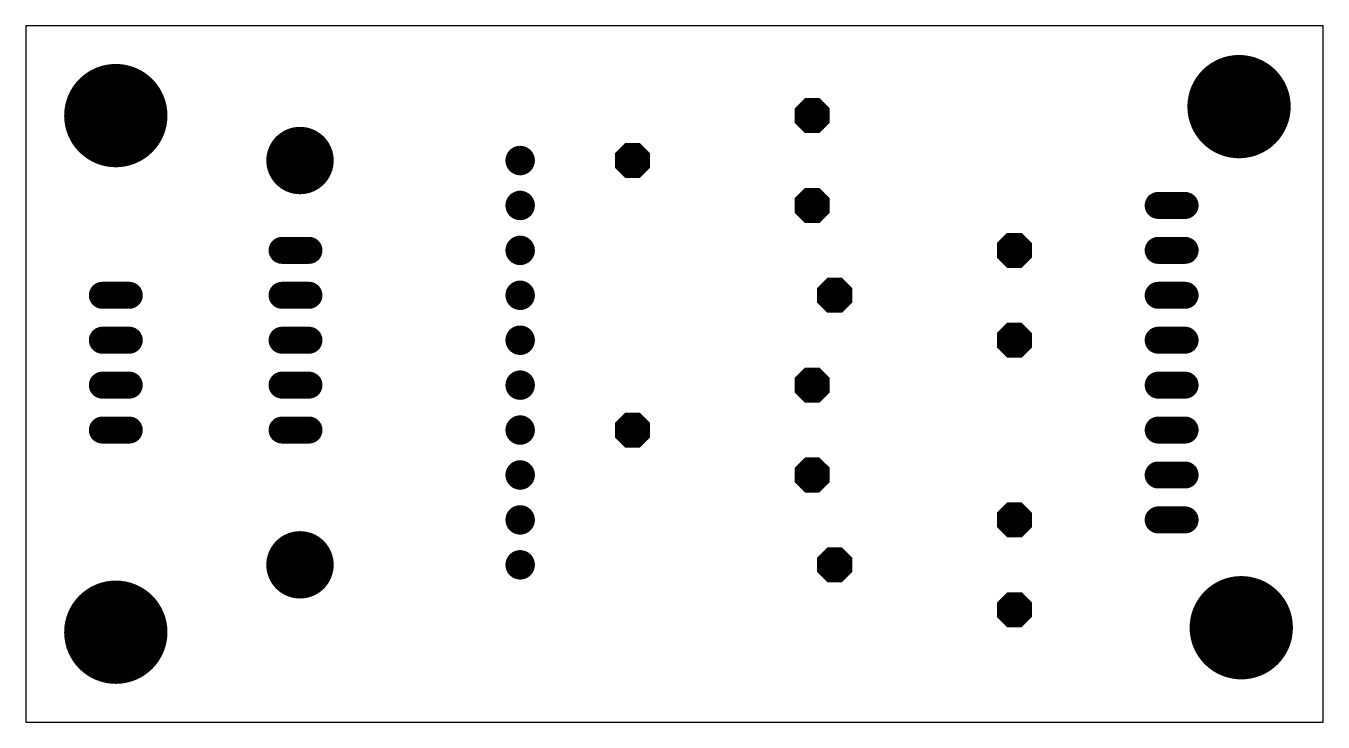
# Model space of a CAD drawing. Extents: x 25.4 to 98.7, y 48.3 to 87.6.
import ezdxf

# ---------------------------------------------------------------- set-up
doc = ezdxf.new("R2010")
doc.units = 0
doc.layers.add('17', color=110, linetype='CONTINUOUS')
doc.layers.add('20', color=31, linetype='CONTINUOUS')

# ---------------------------------------------------------------- blocks, each defined once
blk = doc.blocks.new('ROUNDP')
at = {"const_width": 0.5}
blk.add_lwpolyline([(0, -0.25, 1), (0, 0.25, 1), (0, -0.25)], format="xyb", dxfattribs=at)
blk = doc.blocks.new('LONGP100')
at = {"const_width": 1}
blk.add_lwpolyline([(-0.5, 0), (0.5, 0)], dxfattribs=at)
at = {"const_width": 0.5}
for points in [[(-0.5, 0.25, 1), (-0.5, -0.25)], [(0.5, -0.25, 1), (0.5, 0.25)]]:
    blk.add_lwpolyline(points, format="xyb", dxfattribs=at)
blk = doc.blocks.new('OCTAGONP')
at = {"const_width": 0.5}
blk.add_lwpolyline([(-0.25, -0.1036), (-0.25, 0.1036), (-0.1036, 0.25), (0.1036, 0.25), (0.25, 0.1036), (0.25, -0.1036), (0.1036, -0.25), (-0.1036, -0.25), (-0.25, -0.1036), (-0.25, 0.1036)], dxfattribs=at)

msp = doc.modelspace()

# ---------------------------------------------------------------- linework, layer by layer
at = {"layer": '20'}
for p, q in [((98.73, 87.62), (25.4, 87.62)), ((25.4, 87.62), (25.4, 48.26)), ((98.73, 48.26), (98.73, 87.62)), ((25.4, 48.26), (98.73, 48.26))]:
    msp.add_line(p, q, dxfattribs=at)

# ---------------------------------------------------------------- block references
at = {"layer": '17'}
for name, p, xscale, yscale in [('ROUNDP', (93.98, 83.058), 5.842, 5.842), ('ROUNDP', (93.98, 83.058), 5.842, 5.842), ('ROUNDP', (30.48, 82.55), 5.842, 5.842), ('ROUNDP', (30.48, 82.55), 5.842, 5.842), ('LONGP100', (90.17, 77.47), 1.524, 1.524), ('LONGP100', (90.17, 77.47), 1.524, 1.524), ('LONGP100', (90.17, 74.93), 1.524, 1.524), ('LONGP100', (90.17, 74.93), 1.524, 1.524), ('LONGP100', (90.17, 72.39), 1.524, 1.524), ('LONGP100', (90.17, 72.39), 1.524, 1.524), ('LONGP100', (90.17, 69.85), 1.524, 1.524), ('LONGP100', (90.17, 69.85), 1.524, 1.524), ('LONGP100', (90.17, 67.31), 1.524, 1.524), ('LONGP100', (90.17, 67.31), 1.524, 1.524), ('LONGP100', (90.17, 64.77), 1.524, 1.524), ('LONGP100', (90.17, 64.77), 1.524, 1.524), ('LONGP100', (90.17, 62.23), 1.524, 1.524), ('LONGP100', (90.17, 62.23), 1.524, 1.524), ('LONGP100', (90.17, 59.69), 1.524, 1.524), ('LONGP100', (90.17, 59.69), 1.524, 1.524), ('ROUNDP', (94.107, 53.594), 5.842, 5.842), ('ROUNDP', (94.107, 53.594), 5.842, 5.842), ('ROUNDP', (30.48, 53.34), 5.842, 5.842), ('ROUNDP', (30.48, 53.34), 5.842, 5.842)]:
    msp.add_blockref(name, p, dxfattribs=dict(at, xscale=xscale, yscale=yscale))
for name, p, xscale, yscale, rotation in [('OCTAGONP', (69.85, 82.55), 1.9812, 1.9812, 90), ('OCTAGONP', (69.85, 82.55), 1.9812, 1.9812, 90), ('ROUNDP', (40.894, 80.01), 3.81, 3.81, 90), ('ROUNDP', (40.894, 80.01), 3.81, 3.81, 90), ('ROUNDP', (53.34, 80.01), 1.665, 1.665, 90), ('ROUNDP', (53.34, 80.01), 1.665, 1.665, 90), ('OCTAGONP', (59.69, 80.01), 1.9812, 1.9812, 90), ('OCTAGONP', (59.69, 80.01), 1.9812, 1.9812, 90), ('ROUNDP', (53.34, 77.47), 1.665, 1.665, 90), ('ROUNDP', (53.34, 77.47), 1.665, 1.665, 90), ('OCTAGONP', (69.85, 77.47), 1.9812, 1.9812, 90), ('OCTAGONP', (69.85, 77.47), 1.9812, 1.9812, 90), ('LONGP100', (40.64, 74.93), 1.524, 1.524, 180), ('LONGP100', (40.64, 74.93), 1.524, 1.524, 180), ('ROUNDP', (53.34, 74.93), 1.665, 1.665, 90), ('ROUNDP', (53.34, 74.93), 1.665, 1.665, 90), ('OCTAGONP', (81.28, 74.93), 1.9812, 1.9812, 90), ('OCTAGONP', (81.28, 74.93), 1.9812, 1.9812, 90), ('OCTAGONP', (71.12, 72.39), 1.9812, 1.9812, 90), ('OCTAGONP', (71.12, 72.39), 1.9812, 1.9812, 90), ('LONGP100', (30.48, 72.39), 1.524, 1.524, 180), ('LONGP100', (30.48, 72.39), 1.524, 1.524, 180), ('LONGP100', (40.64, 72.39), 1.524, 1.524, 180), ('LONGP100', (40.64, 72.39), 1.524, 1.524, 180), ('ROUNDP', (53.34, 72.39), 1.665, 1.665, 90), ('ROUNDP', (53.34, 72.39), 1.665, 1.665, 90), ('LONGP100', (30.48, 69.85), 1.524, 1.524, 180), ('LONGP100', (30.48, 69.85), 1.524, 1.524, 180), ('LONGP100', (40.64, 69.85), 1.524, 1.524, 180), ('LONGP100', (40.64, 69.85), 1.524, 1.524, 180), ('ROUNDP', (53.34, 69.85), 1.665, 1.665, 90), ('ROUNDP', (53.34, 69.85), 1.665, 1.665, 90), ('OCTAGONP', (81.28, 69.85), 1.9812, 1.9812, 90), ('OCTAGONP', (81.28, 69.85), 1.9812, 1.9812, 90), ('OCTAGONP', (69.85, 67.31), 1.9812, 1.9812, 90), ('OCTAGONP', (69.85, 67.31), 1.9812, 1.9812, 90), ('LONGP100', (30.48, 67.31), 1.524, 1.524, 180), ('LONGP100', (30.48, 67.31), 1.524, 1.524, 180), ('LONGP100', (40.64, 67.31), 1.524, 1.524, 180), ('LONGP100', (40.64, 67.31), 1.524, 1.524, 180), ('ROUNDP', (53.34, 67.31), 1.665, 1.665, 90), ('ROUNDP', (53.34, 67.31), 1.665, 1.665, 90), ('LONGP100', (30.48, 64.77), 1.524, 1.524, 180), ('LONGP100', (30.48, 64.77), 1.524, 1.524, 180), ('LONGP100', (40.64, 64.77), 1.524, 1.524, 180), ('LONGP100', (40.64, 64.77), 1.524, 1.524, 180), ('ROUNDP', (53.34, 64.77), 1.665, 1.665, 90), ('ROUNDP', (53.34, 64.77), 1.665, 1.665, 90), ('OCTAGONP', (59.69, 64.77), 1.9812, 1.9812, 90), ('OCTAGONP', (59.69, 64.77), 1.9812, 1.9812, 90), ('OCTAGONP', (69.85, 62.23), 1.9812, 1.9812, 90), ('OCTAGONP', (69.85, 62.23), 1.9812, 1.9812, 90), ('ROUNDP', (53.34, 62.23), 1.665, 1.665, 90), ('ROUNDP', (53.34, 62.23), 1.665, 1.665, 90), ('ROUNDP', (53.34, 59.69), 1.665, 1.665, 90), ('ROUNDP', (53.34, 59.69), 1.665, 1.665, 90), ('OCTAGONP', (81.28, 59.69), 1.9812, 1.9812, 90), ('OCTAGONP', (81.28, 59.69), 1.9812, 1.9812, 90), ('ROUNDP', (40.894, 57.15), 3.81, 3.81, 90), ('ROUNDP', (40.894, 57.15), 3.81, 3.81, 90), ('ROUNDP', (53.34, 57.15), 1.665, 1.665, 90), ('ROUNDP', (53.34, 57.15), 1.665, 1.665, 90), ('OCTAGONP', (71.12, 57.15), 1.9812, 1.9812, 90), ('OCTAGONP', (71.12, 57.15), 1.9812, 1.9812, 90), ('OCTAGONP', (81.28, 54.61), 1.9812, 1.9812, 90), ('OCTAGONP', (81.28, 54.61), 1.9812, 1.9812, 90)]:
    msp.add_blockref(name, p, dxfattribs=dict(at, xscale=xscale, yscale=yscale, rotation=rotation))

doc.saveas('drawing.dxf')
